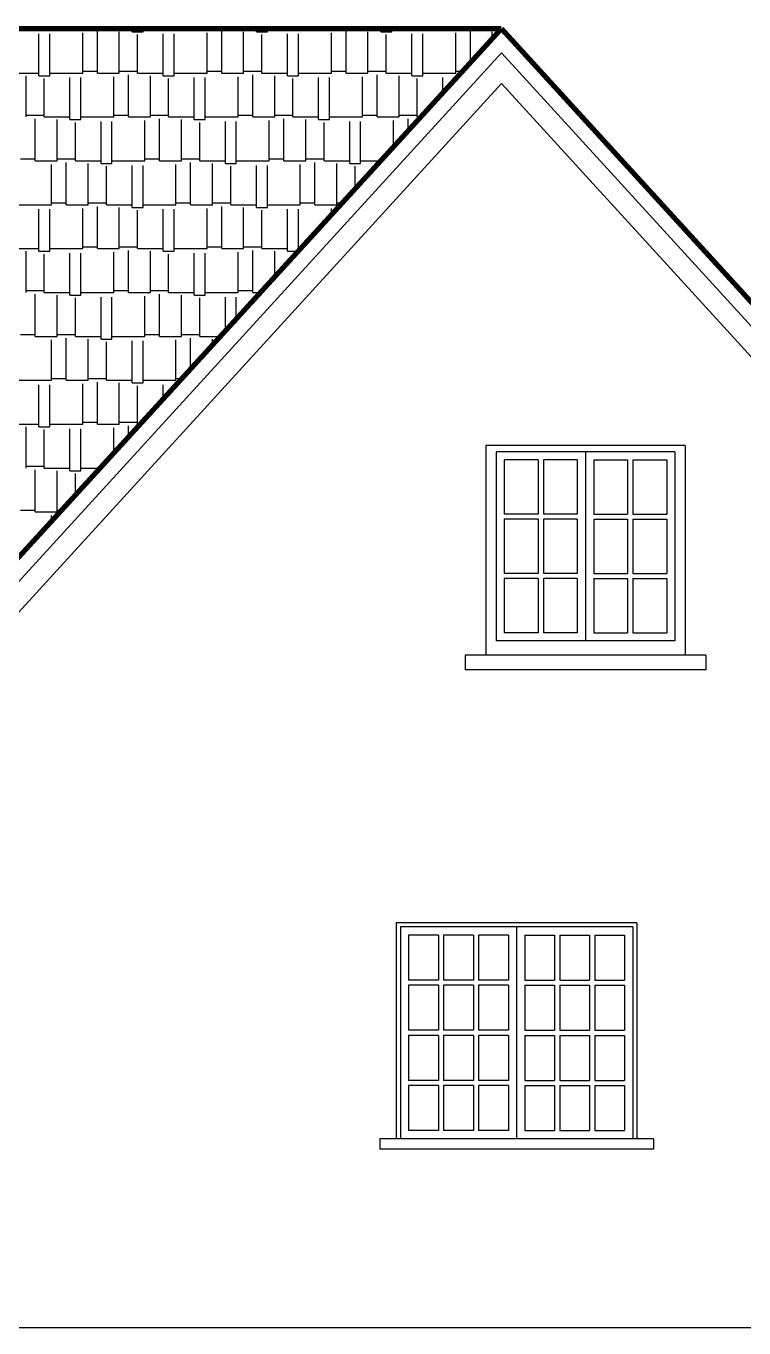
# Model space of a CAD drawing. Header units: inches. Extents: x 152 to 882, y 200 to 1468.
# Drawn here: x 420.4 to 557.7, y 1177.3 to 1426.4 of the extents above; entities that cross this region are included whole.
import ezdxf

# ---------------------------------------------------------------- set-up
doc = ezdxf.new("R2010")
doc.units = ezdxf.units.IN
doc.header["$LTSCALE"] = 200
doc.header["$MEASUREMENT"] = 0
doc.layers.get('0').update_dxf_attribs({"linetype": 'CONTINUOUS'})
for name, color, linetype in [('15', 92, 'CONTINUOUS'), ('25', 5, 'CONTINUOUS'), ('35', 7, 'CONTINUOUS')]:
    doc.layers.add(name, color=color, linetype=linetype)

# ---------------------------------------------------------------- blocks, each defined once
blk = doc.blocks.new('*X4')
at = {"color": 0}
for p, q in [((80684.85, 36054.4), (80844.87, 36054.4)), ((80782.64, 35827.705), (80782.64, 36032.175)), ((80835.98, 35827.705), (80835.98, 36032.175)), ((80844.87, 36054.4), (80844.87, 36056.892)), ((80915.99, 36054.4), (80915.99, 36056.892)), ((80915.99, 36054.4), (81022.67, 36054.4)), ((80996, 35841.04), (80996, 36036.62)), ((81022.67, 36054.4), (81022.67, 36056.892)), ((81067.12, 35841.04), (81067.12, 36045.51)), ((81111.57, 36054.4), (81111.57, 36056.892)), ((81111.57, 36054.4), (81236.03, 36054.4)), ((81173.8, 35841.04), (81173.8, 36041.065)), ((81236.03, 36041.065), (81236.03, 36056.892)), ((81236.03, 36041.065), (81289.37, 36041.065)), ((81262.7, 35841.04), (81262.7, 36027.73)), ((81289.37, 36041.065), (81289.37, 36056.892)), ((81289.37, 36054.4), (81449.39, 36054.4)), ((81387.16, 35827.705), (81387.16, 36032.175)), ((81440.5, 35827.705), (81440.5, 36032.175)), ((81449.39, 36054.4), (81449.39, 36056.892)), ((81520.51, 36054.4), (81520.51, 36056.892)), ((81520.51, 36054.4), (81627.19, 36054.4)), ((81600.52, 35841.04), (81600.52, 36036.62)), ((81627.19, 36054.4), (81627.19, 36056.892)), ((81671.64, 35841.04), (81671.64, 36045.51)), ((81716.09, 36054.4), (81716.09, 36056.892)), ((81716.09, 36054.4), (81840.55, 36054.4)), ((81778.32, 35841.04), (81778.32, 36041.065)), ((81840.55, 36041.065), (81840.55, 36056.892)), ((81840.55, 36041.065), (81893.89, 36041.065)), ((81867.22, 35841.04), (81867.22, 36027.73)), ((81893.89, 36041.065), (81893.89, 36056.892)), ((81893.89, 36054.4), (82053.91, 36054.4)), ((81991.68, 35827.705), (81991.68, 36032.175)), ((82045.02, 35827.705), (82045.02, 36032.175)), ((82053.91, 36054.4), (82053.91, 36056.892)), ((82125.03, 36054.4), (82125.03, 36056.892)), ((82125.03, 36054.4), (82231.71, 36054.4)), ((82205.04, 35841.04), (82205.04, 36036.62)), ((82231.71, 36054.4), (82231.71, 36056.892)), ((82276.16, 35841.04), (82276.16, 36045.51)), ((82320.61, 36054.4), (82320.61, 36056.892)), ((82320.61, 36054.4), (82445.07, 36054.4)), ((82382.84, 35841.04), (82382.84, 36041.065)), ((82445.07, 36041.065), (82445.07, 36056.892)), ((82445.07, 36041.065), (82498.41, 36041.065)), ((82471.74, 35841.04), (82471.74, 36027.73)), ((82498.41, 36041.065), (82498.41, 36056.892)), ((82498.41, 36054.4), (82658.43, 36054.4)), ((82596.2, 35827.705), (82596.2, 36032.175)), ((82649.54, 35827.705), (82649.54, 36032.175)), ((82658.43, 36054.4), (82658.43, 36056.892)), ((82729.55, 36054.4), (82729.55, 36056.892)), ((82729.55, 36054.4), (82836.23, 36054.4)), ((82809.56, 35841.04), (82809.56, 36036.62)), ((82836.23, 36054.4), (82836.23, 36056.892)), ((82880.68, 35891.311), (82880.68, 36045.51)), ((82925.13, 36054.4), (82925.13, 36056.892)), ((82925.13, 36054.4), (83029.652, 36054.4)), ((82987.36, 36008.101), (82987.36, 36041.065)), ((80658.18, 35841.04), (80782.64, 35841.04)), ((80720.41, 35627.68), (80720.41, 35827.705)), ((80782.64, 35827.705), (80835.98, 35827.705)), ((80835.98, 35841.04), (80996, 35841.04)), ((80996, 35849.93), (81067.12, 35849.93)), ((81067.12, 35841.04), (81173.8, 35841.04)), ((81173.8, 35849.93), (81262.7, 35849.93)), ((81218.25, 35627.68), (81218.25, 35832.15)), ((81262.7, 35841.04), (81387.16, 35841.04)), ((81324.93, 35627.68), (81324.93, 35827.705)), ((81387.16, 35827.705), (81440.5, 35827.705)), ((81440.5, 35841.04), (81600.52, 35841.04)), ((81600.52, 35849.93), (81671.64, 35849.93)), ((81671.64, 35841.04), (81778.32, 35841.04)), ((81778.32, 35849.93), (81867.22, 35849.93)), ((81822.77, 35627.68), (81822.77, 35832.15)), ((81867.22, 35841.04), (81991.68, 35841.04)), ((81929.45, 35627.68), (81929.45, 35827.705)), ((81991.68, 35827.705), (82045.02, 35827.705)), ((82045.02, 35841.04), (82205.04, 35841.04)), ((82205.04, 35849.93), (82276.16, 35849.93)), ((82276.16, 35841.04), (82382.84, 35841.04)), ((82382.84, 35849.93), (82471.74, 35849.93)), ((82427.29, 35627.68), (82427.29, 35832.15)), ((82471.74, 35841.04), (82596.2, 35841.04)), ((82533.97, 35627.68), (82533.97, 35827.705)), ((82596.2, 35827.705), (82649.54, 35827.705)), ((82649.54, 35841.04), (82809.56, 35841.04)), ((82809.56, 35849.93), (82842.88, 35849.93)), ((80809.31, 35627.68), (80809.31, 35814.37)), ((80933.77, 35614.345), (80933.77, 35818.815)), ((80987.11, 35614.345), (80987.11, 35818.815)), ((81147.13, 35627.68), (81147.13, 35823.26)), ((81413.83, 35627.68), (81413.83, 35814.37)), ((81538.29, 35614.345), (81538.29, 35818.815)), ((81591.63, 35614.345), (81591.63, 35818.815)), ((81751.65, 35627.68), (81751.65, 35823.26)), ((82018.35, 35627.68), (82018.35, 35814.37)), ((82142.81, 35614.345), (82142.81, 35818.815)), ((82196.15, 35614.345), (82196.15, 35818.815)), ((82356.17, 35627.68), (82356.17, 35823.26)), ((82622.87, 35627.68), (82622.87, 35814.37)), ((82747.33, 35745.325), (82747.33, 35818.815)), ((82800.67, 35803.72), (82800.67, 35818.815)), ((80720.41, 35636.57), (80809.31, 35636.57)), ((81147.13, 35636.57), (81218.25, 35636.57)), ((81324.93, 35636.57), (81413.83, 35636.57)), ((81751.65, 35636.57), (81822.77, 35636.57)), ((81929.45, 35636.57), (82018.35, 35636.57)), ((82356.17, 35636.57), (82427.29, 35636.57)), ((82533.97, 35636.57), (82622.87, 35636.57)), ((80764.86, 35414.32), (80764.86, 35618.79)), ((80809.31, 35627.68), (80933.77, 35627.68)), ((80871.54, 35414.32), (80871.54, 35614.345)), ((80933.77, 35614.345), (80987.11, 35614.345)), ((80960.44, 35414.32), (80960.44, 35601.01)), ((80987.11, 35627.68), (81147.13, 35627.68)), ((81084.9, 35400.985), (81084.9, 35605.455)), ((81138.24, 35400.985), (81138.24, 35605.455)), ((81218.25, 35627.68), (81324.93, 35627.68)), ((81298.26, 35414.32), (81298.26, 35609.9)), ((81369.38, 35414.32), (81369.38, 35618.79)), ((81413.83, 35627.68), (81538.29, 35627.68)), ((81476.06, 35414.32), (81476.06, 35614.345)), ((81538.29, 35614.345), (81591.63, 35614.345)), ((81564.96, 35414.32), (81564.96, 35601.01)), ((81591.63, 35627.68), (81751.65, 35627.68)), ((81689.42, 35400.985), (81689.42, 35605.455)), ((81742.76, 35400.985), (81742.76, 35605.455)), ((81822.77, 35627.68), (81929.45, 35627.68)), ((81902.78, 35414.32), (81902.78, 35609.9)), ((81973.9, 35414.32), (81973.9, 35618.79)), ((82018.35, 35627.68), (82142.81, 35627.68)), ((82080.58, 35414.32), (82080.58, 35614.345)), ((82142.81, 35614.345), (82196.15, 35614.345)), ((82169.48, 35414.32), (82169.48, 35601.01)), ((82196.15, 35627.68), (82356.17, 35627.68)), ((82293.94, 35400.985), (82293.94, 35605.455)), ((82347.28, 35400.985), (82347.28, 35605.455)), ((82427.29, 35627.68), (82533.97, 35627.68)), ((82507.3, 35482.549), (82507.3, 35609.9)), ((82578.42, 35560.409), (82578.42, 35618.79)), ((82622.87, 35627.68), (82639.868, 35627.68)), ((80693.74, 35423.21), (80764.86, 35423.21)), ((80764.86, 35414.32), (80871.54, 35414.32)), ((80844.87, 35200.96), (80844.87, 35396.54)), ((80871.54, 35423.21), (80960.44, 35423.21)), ((80915.99, 35200.96), (80915.99, 35405.43)), ((80960.44, 35414.32), (81084.9, 35414.32)), ((81022.67, 35200.96), (81022.67, 35400.985)), ((81084.9, 35400.985), (81138.24, 35400.985)), ((81111.57, 35200.96), (81111.57, 35387.65)), ((81138.24, 35414.32), (81298.26, 35414.32)), ((81236.03, 35187.625), (81236.03, 35392.095)), ((81289.37, 35187.625), (81289.37, 35392.095)), ((81298.26, 35423.21), (81369.38, 35423.21)), ((81369.38, 35414.32), (81476.06, 35414.32)), ((81449.39, 35200.96), (81449.39, 35396.54)), ((81476.06, 35423.21), (81564.96, 35423.21)), ((81520.51, 35200.96), (81520.51, 35405.43)), ((81564.96, 35414.32), (81689.42, 35414.32)), ((81627.19, 35200.96), (81627.19, 35400.985)), ((81689.42, 35400.985), (81742.76, 35400.985)), ((81716.09, 35200.96), (81716.09, 35387.65)), ((81742.76, 35414.32), (81902.78, 35414.32)), ((81840.55, 35187.625), (81840.55, 35392.095)), ((81893.89, 35187.625), (81893.89, 35392.095)), ((81902.78, 35423.21), (81973.9, 35423.21)), ((81973.9, 35414.32), (82080.58, 35414.32)), ((82053.91, 35200.96), (82053.91, 35396.54)), ((82080.58, 35423.21), (82169.48, 35423.21)), ((82125.03, 35200.96), (82125.03, 35405.43)), ((82169.48, 35414.32), (82293.94, 35414.32)), ((82231.71, 35200.96), (82231.71, 35400.985)), ((82293.94, 35400.985), (82347.28, 35400.985)), ((82320.61, 35278.168), (82320.61, 35387.65)), ((82347.28, 35414.32), (82444.976, 35414.32)), ((80684.85, 35200.96), (80844.87, 35200.96)), ((80844.87, 35209.85), (80915.99, 35209.85)), ((80915.99, 35200.96), (81022.67, 35200.96)), ((81022.67, 35209.85), (81111.57, 35209.85)), ((81067.12, 34987.6), (81067.12, 35192.07)), ((81111.57, 35200.96), (81236.03, 35200.96)), ((81289.37, 35200.96), (81449.39, 35200.96)), ((81449.39, 35209.85), (81520.51, 35209.85)), ((81520.51, 35200.96), (81627.19, 35200.96)), ((81627.19, 35209.85), (81716.09, 35209.85)), ((81671.64, 34987.6), (81671.64, 35192.07)), ((81716.09, 35200.96), (81840.55, 35200.96)), ((81893.89, 35200.96), (82053.91, 35200.96)), ((82053.91, 35209.85), (82125.03, 35209.85)), ((82125.03, 35200.96), (82231.71, 35200.96)), ((82231.71, 35209.85), (82258.205, 35209.85)), ((80782.64, 34974.265), (80782.64, 35178.735)), ((80835.98, 34974.265), (80835.98, 35178.735)), ((80996, 34987.6), (80996, 35183.18)), ((81173.8, 34987.6), (81173.8, 35187.625)), ((81236.03, 35187.625), (81289.37, 35187.625)), ((81262.7, 34987.6), (81262.7, 35174.29)), ((81387.16, 34974.265), (81387.16, 35178.735)), ((81440.5, 34974.265), (81440.5, 35178.735)), ((81600.52, 34987.6), (81600.52, 35183.18)), ((81778.32, 34987.6), (81778.32, 35187.625)), ((81840.55, 35187.625), (81893.89, 35187.625)), ((81867.22, 34987.6), (81867.22, 35174.29)), ((81991.68, 34974.265), (81991.68, 35178.735)), ((82045.02, 34976.463), (82045.02, 35178.735)), ((82205.04, 35151.647), (82205.04, 35183.18)), ((80658.18, 34987.6), (80782.64, 34987.6)), ((80720.41, 34774.24), (80720.41, 34974.265)), ((80782.64, 34974.265), (80835.98, 34974.265)), ((80809.31, 34774.24), (80809.31, 34960.93)), ((80835.98, 34987.6), (80996, 34987.6)), ((80933.77, 34760.905), (80933.77, 34965.375)), ((80987.11, 34760.905), (80987.11, 34965.375)), ((80996, 34996.49), (81067.12, 34996.49)), ((81067.12, 34987.6), (81173.8, 34987.6)), ((81147.13, 34774.24), (81147.13, 34969.82)), ((81173.8, 34996.49), (81262.7, 34996.49)), ((81218.25, 34774.24), (81218.25, 34978.71)), ((81262.7, 34987.6), (81387.16, 34987.6)), ((81324.93, 34774.24), (81324.93, 34974.265)), ((81387.16, 34974.265), (81440.5, 34974.265)), ((81413.83, 34774.24), (81413.83, 34960.93)), ((81440.5, 34987.6), (81600.52, 34987.6)), ((81538.29, 34760.905), (81538.29, 34965.375)), ((81591.63, 34760.905), (81591.63, 34965.375)), ((81600.52, 34996.49), (81671.64, 34996.49)), ((81671.64, 34987.6), (81778.32, 34987.6)), ((81751.65, 34774.24), (81751.65, 34969.82)), ((81778.32, 34996.49), (81867.22, 34996.49)), ((81822.77, 34774.24), (81822.77, 34978.71)), ((81867.22, 34987.6), (81991.68, 34987.6)), ((81929.45, 34849.941), (81929.45, 34974.265)), ((81991.68, 34974.265), (82043.012, 34974.265)), ((82018.35, 34947.266), (82018.35, 34960.93)), ((82045.02, 34987.6), (82055.193, 34987.6)), ((80720.41, 34783.13), (80809.31, 34783.13)), ((80764.86, 34560.88), (80764.86, 34765.35)), ((80809.31, 34774.24), (80933.77, 34774.24)), ((80871.54, 34560.88), (80871.54, 34760.905)), ((80933.77, 34760.905), (80987.11, 34760.905)), ((80987.11, 34774.24), (81147.13, 34774.24)), ((81084.9, 34547.545), (81084.9, 34752.015)), ((81138.24, 34547.545), (81138.24, 34752.015)), ((81147.13, 34783.13), (81218.25, 34783.13)), ((81218.25, 34774.24), (81324.93, 34774.24)), ((81298.26, 34560.88), (81298.26, 34756.46)), ((81324.93, 34783.13), (81413.83, 34783.13)), ((81369.38, 34560.88), (81369.38, 34765.35)), ((81413.83, 34774.24), (81538.29, 34774.24)), ((81476.06, 34560.88), (81476.06, 34760.905)), ((81538.29, 34760.905), (81591.63, 34760.905)), ((81591.63, 34774.24), (81751.65, 34774.24)), ((81689.42, 34587.166), (81689.42, 34752.015)), ((81742.76, 34645.56), (81742.76, 34752.015)), ((81751.65, 34783.13), (81822.77, 34783.13)), ((81822.77, 34774.24), (81860.301, 34774.24)), ((80960.44, 34560.88), (80960.44, 34747.57)), ((81564.96, 34560.88), (81564.96, 34747.57)), ((80693.74, 34569.77), (80764.86, 34569.77)), ((80764.86, 34560.88), (80871.54, 34560.88)), ((80871.54, 34569.77), (80960.44, 34569.77)), ((80960.44, 34560.88), (81084.9, 34560.88)), ((81138.24, 34560.88), (81298.26, 34560.88)), ((81298.26, 34569.77), (81369.38, 34569.77)), ((81369.38, 34560.88), (81476.06, 34560.88)), ((81476.06, 34569.77), (81564.96, 34569.77)), ((81564.96, 34560.88), (81665.41, 34560.88)), ((80844.87, 34347.52), (80844.87, 34543.1)), ((80915.99, 34347.52), (80915.99, 34551.99)), ((81022.67, 34347.52), (81022.67, 34547.545)), ((81084.9, 34547.545), (81138.24, 34547.545)), ((81111.57, 34347.52), (81111.57, 34534.21)), ((81236.03, 34334.185), (81236.03, 34538.655)), ((81289.37, 34334.185), (81289.37, 34538.655)), ((81449.39, 34347.52), (81449.39, 34543.1)), ((81520.51, 34402.25), (81520.51, 34551.99)), ((81627.19, 34519.039), (81627.19, 34547.545)), ((80684.85, 34347.52), (80844.87, 34347.52)), ((80782.64, 34120.825), (80782.64, 34325.295)), ((80835.98, 34120.825), (80835.98, 34325.295)), ((80844.87, 34356.41), (80915.99, 34356.41)), ((80915.99, 34347.52), (81022.67, 34347.52)), ((80996, 34134.16), (80996, 34329.74)), ((81022.67, 34356.41), (81111.57, 34356.41)), ((81067.12, 34134.16), (81067.12, 34338.63)), ((81111.57, 34347.52), (81236.03, 34347.52)), ((81173.8, 34134.16), (81173.8, 34334.185)), ((81236.03, 34334.185), (81289.37, 34334.185)), ((81262.7, 34134.16), (81262.7, 34320.85)), ((81289.37, 34347.52), (81449.39, 34347.52)), ((81387.16, 34256.263), (81387.16, 34325.295)), ((81440.5, 34314.658), (81440.5, 34325.295)), ((81449.39, 34356.41), (81478.638, 34356.41)), ((80658.18, 34134.16), (80782.64, 34134.16)), ((80720.41, 33920.8), (80720.41, 34120.825)), ((80782.64, 34120.825), (80835.98, 34120.825)), ((80835.98, 34134.16), (80996, 34134.16)), ((80996, 34143.05), (81067.12, 34143.05)), ((81067.12, 34134.16), (81173.8, 34134.16)), ((81147.13, 33993.487), (81147.13, 34116.38)), ((81173.8, 34143.05), (81262.7, 34143.05)), ((81218.25, 34071.347), (81218.25, 34125.27)), ((81262.7, 34134.16), (81275.626, 34134.16)), ((80809.31, 33920.8), (80809.31, 34107.49)), ((80933.77, 33907.465), (80933.77, 34111.935)), ((80987.11, 33907.465), (80987.11, 34111.935)), ((80720.41, 33929.69), (80809.31, 33929.69)), ((80764.86, 33707.44), (80764.86, 33911.91)), ((80809.31, 33920.8), (80933.77, 33920.8)), ((80871.54, 33707.44), (80871.54, 33907.465)), ((80933.77, 33907.465), (80987.11, 33907.465)), ((80960.44, 33789.106), (80960.44, 33894.13)), ((80987.11, 33920.8), (81080.734, 33920.8)), ((80693.74, 33716.33), (80764.86, 33716.33)), ((80764.86, 33707.44), (80871.54, 33707.44)), ((80844.87, 33662.585), (80844.87, 33689.66)), ((80871.54, 33716.33), (80893.963, 33716.33))]:
    blk.add_line(p, q, dxfattribs=at)

msp = doc.modelspace()

# ---------------------------------------------------------------- linework, layer by layer
at = {"layer": '15'}
msp.add_line((723.75, 1177.34), (152.39, 1177.34), dxfattribs=at)
at = {"layer": '35'}
for p, q in [((407.54, 1307.56), (511.35, 1421.21)), ((615.16, 1307.56), (511.35, 1421.21)), ((411.08, 1305.6), (511.35, 1415.37)), ((611.62, 1305.6), (511.35, 1415.37)), ((546.5, 1346.13), (508.34, 1346.13)), ((508.34, 1346.13), (508.34, 1306)), ((544.54, 1344.95), (510.31, 1344.95)), ((510.31, 1344.95), (510.31, 1308.75)), ((527.42, 1344.95), (527.42, 1308.75)), ((544.54, 1344.95), (544.54, 1308.75)), ((546.5, 1346.13), (546.5, 1306)), ((518.37, 1343.37), (511.88, 1343.37)), ((511.88, 1343.37), (511.88, 1333.03)), ((518.37, 1343.37), (518.37, 1333.03)), ((519.36, 1343.37), (519.36, 1333.03)), ((525.85, 1343.37), (519.36, 1343.37)), ((525.85, 1343.37), (525.85, 1333.03)), ((529, 1343.37), (529, 1333.03)), ((529, 1343.37), (535.49, 1343.37)), ((535.49, 1343.37), (535.49, 1333.03)), ((536.47, 1343.37), (536.47, 1333.03)), ((536.47, 1343.37), (542.96, 1343.37)), ((542.96, 1343.37), (542.96, 1333.03)), ((518.37, 1333.03), (511.88, 1333.03)), ((525.85, 1333.03), (519.36, 1333.03)), ((529, 1333.03), (535.49, 1333.03)), ((536.47, 1333.03), (542.96, 1333.03)), ((518.37, 1332.04), (511.88, 1332.04)), ((511.88, 1332.04), (511.88, 1321.66)), ((518.37, 1332.04), (518.37, 1321.66)), ((519.36, 1332.04), (519.36, 1321.66)), ((525.85, 1332.04), (519.36, 1332.04)), ((525.85, 1332.04), (525.85, 1321.66)), ((529, 1332.04), (535.49, 1332.04)), ((529, 1332.04), (529, 1321.66)), ((535.49, 1332.04), (535.49, 1321.66)), ((536.47, 1332.04), (542.96, 1332.04)), ((536.47, 1332.04), (536.47, 1321.66)), ((542.96, 1332.04), (542.96, 1321.66)), ((518.37, 1321.66), (511.88, 1321.66)), ((518.37, 1320.67), (511.88, 1320.67)), ((511.88, 1320.67), (511.88, 1310.32)), ((518.37, 1320.67), (518.37, 1310.32)), ((525.85, 1321.66), (519.36, 1321.66)), ((519.36, 1320.67), (519.36, 1310.32)), ((525.85, 1320.67), (519.36, 1320.67)), ((525.85, 1320.67), (525.85, 1310.32)), ((529, 1321.66), (535.49, 1321.66)), ((529, 1320.67), (529, 1310.32)), ((529, 1320.67), (535.49, 1320.67)), ((535.49, 1320.67), (535.49, 1310.32)), ((536.47, 1321.66), (542.96, 1321.66)), ((536.47, 1320.67), (542.96, 1320.67)), ((536.47, 1320.67), (536.47, 1310.32)), ((542.96, 1320.67), (542.96, 1310.32)), ((518.37, 1310.32), (511.88, 1310.32)), ((525.85, 1310.32), (519.36, 1310.32)), ((529, 1310.32), (535.49, 1310.32)), ((536.47, 1310.32), (542.96, 1310.32)), ((544.54, 1308.75), (510.31, 1308.75)), ((550.44, 1306), (504.41, 1306)), ((504.41, 1306), (504.41, 1303.24)), ((550.44, 1306), (550.44, 1303.24)), ((550.44, 1303.24), (504.41, 1303.24)), ((491.22, 1254.85), (491.22, 1213.54)), ((537.26, 1254.85), (491.22, 1254.85)), ((492.01, 1254.06), (492.01, 1213.54)), ((536.47, 1254.06), (492.01, 1254.06)), ((514.24, 1254.06), (514.24, 1213.54)), ((536.47, 1254.06), (536.47, 1213.54)), ((537.26, 1254.85), (537.26, 1213.54)), ((493.59, 1252.49), (493.59, 1243.88)), ((499.29, 1252.49), (493.59, 1252.49)), ((499.29, 1252.49), (499.29, 1243.88)), ((500.27, 1252.49), (500.27, 1243.88)), ((505.98, 1252.49), (500.27, 1252.49)), ((505.98, 1252.49), (505.98, 1243.88)), ((506.96, 1252.49), (506.96, 1243.88)), ((512.67, 1252.49), (506.96, 1252.49)), ((512.67, 1252.49), (512.67, 1243.88)), ((515.82, 1252.49), (515.82, 1243.88)), ((515.82, 1252.49), (521.52, 1252.49)), ((521.52, 1252.49), (521.52, 1243.88)), ((522.5, 1252.49), (522.5, 1243.88)), ((522.5, 1252.49), (528.21, 1252.49)), ((528.21, 1252.49), (528.21, 1243.88)), ((529.19, 1252.49), (529.19, 1243.88)), ((529.19, 1252.49), (534.9, 1252.49)), ((534.9, 1252.49), (534.9, 1243.88)), ((499.29, 1243.88), (493.59, 1243.88)), ((499.29, 1242.9), (493.59, 1242.9)), ((493.59, 1242.9), (493.59, 1234.29)), ((499.29, 1242.9), (499.29, 1234.29)), ((505.98, 1243.88), (500.27, 1243.88)), ((505.98, 1242.9), (500.27, 1242.9)), ((500.27, 1242.9), (500.27, 1234.29)), ((505.98, 1242.9), (505.98, 1234.29)), ((512.67, 1243.88), (506.96, 1243.88)), ((506.96, 1242.9), (506.96, 1234.29)), ((512.67, 1242.9), (506.96, 1242.9)), ((512.67, 1242.9), (512.67, 1234.29)), ((515.82, 1243.88), (521.52, 1243.88)), ((515.82, 1242.9), (521.52, 1242.9)), ((515.82, 1242.9), (515.82, 1234.29)), ((521.52, 1242.9), (521.52, 1234.29)), ((522.5, 1243.88), (528.21, 1243.88)), ((522.5, 1242.9), (528.21, 1242.9)), ((522.5, 1242.9), (522.5, 1234.29)), ((528.21, 1242.9), (528.21, 1234.29)), ((529.19, 1243.88), (534.9, 1243.88)), ((529.19, 1242.9), (534.9, 1242.9)), ((529.19, 1242.9), (529.19, 1234.29)), ((534.9, 1242.9), (534.9, 1234.29)), ((499.29, 1234.29), (493.59, 1234.29)), ((499.29, 1233.31), (493.59, 1233.31)), ((493.59, 1233.31), (493.59, 1224.7)), ((499.29, 1233.31), (499.29, 1224.7)), ((505.98, 1234.29), (500.27, 1234.29)), ((505.98, 1233.31), (500.27, 1233.31)), ((500.27, 1233.31), (500.27, 1224.7)), ((505.98, 1233.31), (505.98, 1224.7)), ((512.67, 1234.29), (506.96, 1234.29)), ((506.96, 1233.31), (506.96, 1224.7)), ((512.67, 1233.31), (506.96, 1233.31)), ((512.67, 1233.31), (512.67, 1224.7)), ((515.82, 1234.29), (521.52, 1234.29)), ((515.82, 1233.31), (521.52, 1233.31)), ((515.82, 1233.31), (515.82, 1224.7)), ((521.52, 1233.31), (521.52, 1224.7)), ((522.5, 1234.29), (528.21, 1234.29)), ((522.5, 1233.31), (528.21, 1233.31)), ((522.5, 1233.31), (522.5, 1224.7)), ((528.21, 1233.31), (528.21, 1224.7)), ((529.19, 1234.29), (534.9, 1234.29)), ((529.19, 1233.31), (534.9, 1233.31)), ((529.19, 1233.31), (529.19, 1224.7)), ((534.9, 1233.31), (534.9, 1224.7)), ((499.29, 1224.7), (493.59, 1224.7)), ((499.29, 1223.72), (493.59, 1223.72)), ((493.59, 1223.72), (493.59, 1215.11)), ((499.29, 1223.72), (499.29, 1215.11)), ((505.98, 1224.7), (500.27, 1224.7)), ((500.27, 1223.72), (500.27, 1215.11)), ((505.98, 1223.72), (500.27, 1223.72)), ((505.98, 1223.72), (505.98, 1215.11)), ((512.67, 1224.7), (506.96, 1224.7)), ((506.96, 1223.72), (506.96, 1215.11)), ((512.67, 1223.72), (506.96, 1223.72)), ((512.67, 1223.72), (512.67, 1215.11)), ((515.82, 1224.7), (521.52, 1224.7)), ((515.82, 1223.72), (521.52, 1223.72)), ((515.82, 1223.72), (515.82, 1215.11)), ((521.52, 1223.72), (521.52, 1215.11)), ((522.5, 1224.7), (528.21, 1224.7)), ((522.5, 1223.72), (522.5, 1215.11)), ((522.5, 1223.72), (528.21, 1223.72)), ((528.21, 1223.72), (528.21, 1215.11)), ((529.19, 1224.7), (534.9, 1224.7)), ((529.19, 1223.72), (534.9, 1223.72)), ((529.19, 1223.72), (529.19, 1215.11)), ((534.9, 1223.72), (534.9, 1215.11)), ((540.41, 1213.54), (488.08, 1213.54)), ((488.08, 1213.54), (488.08, 1211.57)), ((499.29, 1215.11), (493.59, 1215.11)), ((505.98, 1215.11), (500.27, 1215.11)), ((512.67, 1215.11), (506.96, 1215.11)), ((515.82, 1215.11), (521.52, 1215.11)), ((522.5, 1215.11), (528.21, 1215.11)), ((529.19, 1215.11), (534.9, 1215.11)), ((540.41, 1213.54), (540.41, 1211.57)), ((540.41, 1211.57), (488.08, 1211.57))]:
    msp.add_line(p, q, dxfattribs=at)
at = {"layer": '35', "const_width": 0.984}
for points in [[(511.35, 1425.87), (393.97, 1425.87)], [(406.88, 1311.5), (511.35, 1425.87)], [(615.82, 1311.5), (511.35, 1425.87)]]:
    msp.add_lwpolyline(points, dxfattribs=at)

# ---------------------------------------------------------------- block references
at = {"layer": '25', "xscale": 0.03934426229508197, "yscale": 0.03934426229508197, "zscale": 0.03934426229508197}
msp.add_blockref('*X4', (-2755.48, 7.24), dxfattribs=at)

doc.saveas('drawing.dxf')
